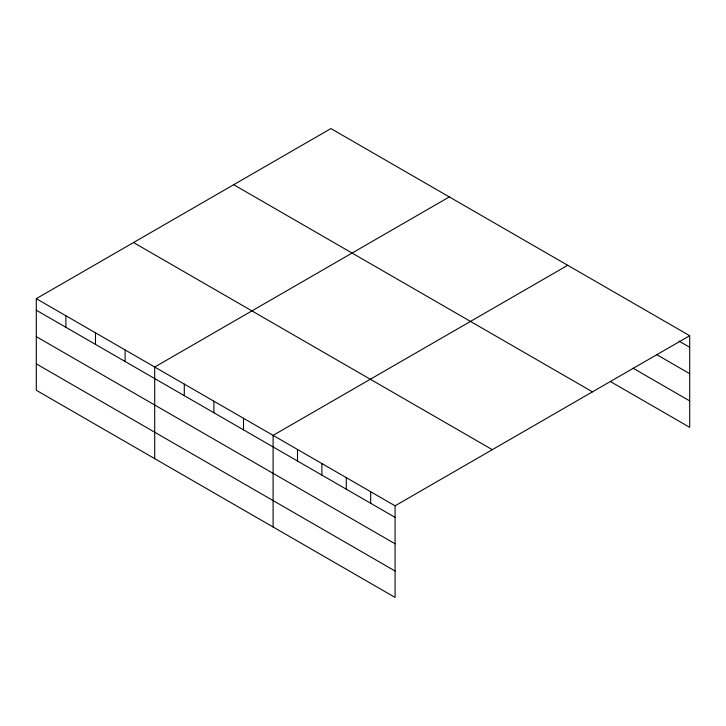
<?xml version="1.0" encoding="UTF-8"?>
<svg xmlns="http://www.w3.org/2000/svg" width="726" height="726" viewBox="0 0 726 726"><rect width="100%" height="100%" fill="white"/><g stroke="black" fill="none" stroke-linecap="round" stroke-linejoin="round"><path stroke-width="1.09" d="M36.3 298.667L395.08 505.813L395.08 597.425L36.3 390.289L36.3 298.667L330.92 128.575L689.7 335.711L689.7 427.333L610.657 381.695M449.312 196.927L154.702 367.029L154.702 458.641M567.714 265.289L273.094 435.382L273.094 527.003M395.08 505.813L689.7 335.711M678.964 341.066L689.7 347.264M656.522 354.524L689.7 373.681M633.099 368.227L689.7 400.906M233.69 184.703L592.48 391.849M133.52 242.538L492.31 449.675M36.3 310.22L395.08 517.357M36.3 336.637L395.08 543.783M36.3 363.862L395.08 571.008M370.687 491.729L370.687 503.272M346.284 477.635L346.284 489.188M321.89 463.551L321.89 475.103M297.497 449.467L297.497 461.019M243.5 418.294L243.5 429.837M213.898 401.206L213.898 412.749M184.295 384.118L184.295 395.661M125.099 349.941L125.099 361.484M95.496 332.844L95.496 344.396M65.903 315.756L65.903 327.308"/></g></svg>
